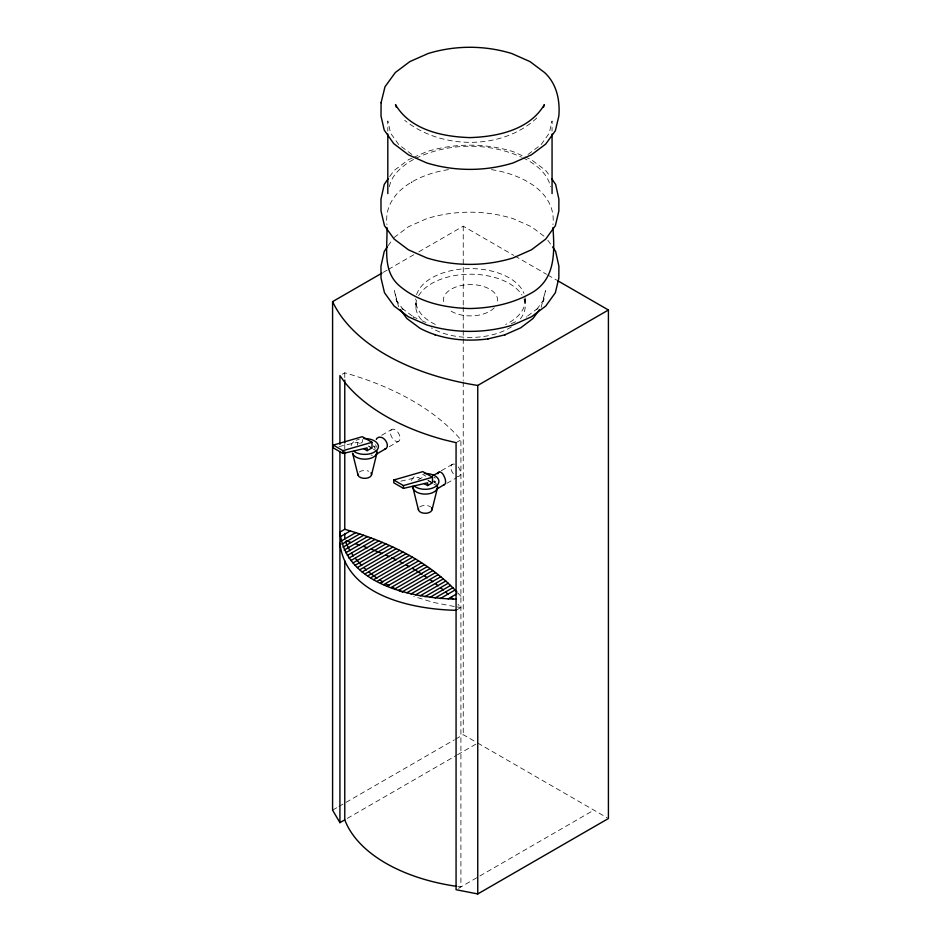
<?xml version="1.0" encoding="UTF-8"?>
<svg xmlns="http://www.w3.org/2000/svg" width="941" height="941" viewBox="0 0 941 941"><rect width="100%" height="100%" fill="white"/><g stroke="black" fill="none" stroke-linecap="round" stroke-linejoin="round"><path stroke-width="0.71" stroke-dasharray="4.71 3.53" d="M389.362 186.777C391.797 173.897 403.618 164.91 414.475 158.911M541.122 307.366L545.498 290.663L542.922 301.943L544.545 298.615L536.829 309.366L537.37 308.742M389.68 176.543L394.103 170.509L408.441 159.735L412.299 158.017M388.08 245.789L392.079 240.214M536.793 118.001C502.212 150.348 441.141 149.772 404.736 120.33M394.103 237.52L408.441 226.746L426.779 218.618C454.774 210.043 485.085 210.043 513.08 218.618L531.43 226.746L544.592 236.65M528.007 154.477L541.051 144.667L549.262 133.222L552.061 120.954L552.061 131.128M537.993 308.178L525.501 317.576L526.666 316.858M383.316 272.325L387.127 270.126M388.398 269.397L413.769 254.752M418.839 251.823L463.243 226.193L513.739 255.34M342.348 374.212L344.771 372.824A253.223 146.196 0 0 1 460.914 439.87L460.914 886.916A152.101 87.819 0 0 1 458.091 886.54M381.658 435.307L391.832 429.437M389.28 446.716L398.666 441.294A6.846 3.952 60 0 0 396.502 430.696A6.846 3.952 60 0 0 390.574 434.107A6.846 3.952 60 0 0 398.666 441.294M456.067 442.67L460.914 439.87M417.969 480.004L422.815 477.216L422.815 474.417L425.873 476.181M441.329 470.7L452.327 464.36M446.893 483.298L456.703 477.628M456.067 610.309L460.914 607.51L458.02 604.334M332.585 810.13L337.654 807.202M338.925 806.472L454.362 739.826M455.632 739.085L463.243 734.698L476.546 742.378M347.3 818.399L456.232 755.505M457.491 754.776L476.487 743.813M458.49 888.316L478.64 876.671M479.91 875.942L593.9 810.13M413.581 157.453L426.779 151.607C454.774 143.032 485.085 143.032 513.08 151.607L523.702 156.312M415.781 158.335C448.387 142.632 488.532 142.173 521.455 157.171M511.328 323.657L517.715 320.822M448.445 169.651C420.38 173.673 383.163 190.8 386.916 224.593M338.983 446.563L357.486 442.282L359.897 443.681M400.89 481.157L417.969 477.216L420.392 478.604M454.291 606.486L433.413 602.428L413.675 596.406M456.938 606.898L460.914 607.51M491.414 169.651C519.491 173.673 556.696 190.8 552.955 224.593M524.996 156.888L531.43 159.735L545.756 170.509L550.179 176.543M522.773 157.759C534.9 163.369 547.65 173.073 550.497 186.777M417.028 318.564L413.193 316.858L414.358 317.576L401.866 308.178M422.144 320.822L425.979 322.528M514.998 256.07L546.556 274.29M547.827 275.019L556.66 280.124M368.566 445.893L372.001 447.881M427.92 480.157L432.495 482.804M368.731 446.481L372.213 448.504M373.377 449.175L375.706 450.516M428.049 480.733L432.707 483.427M433.872 484.097L436.201 485.438M477.757 743.072L607.216 817.811M434.048 477.228L435.295 478.146M411.864 154.477L398.808 144.667L390.597 133.222L387.81 120.954L387.81 131.128M458.02 593.159L460.914 596.335M402.489 308.742L403.03 309.366L395.314 298.615L396.937 301.943L394.361 290.663L398.737 307.366M547.791 240.214L551.779 245.789M375.659 444.634L376.435 447.198M525.043 297.497L525.043 303.084M463.243 226.193L463.243 305.554M463.243 307.025L463.243 329.068M463.243 330.538L463.243 380.505M463.243 381.975L463.243 734.698M415.957 302.967L415.957 308.554M362.32 439.494L362.32 442.282L357.486 445.081L357.486 442.282M344.771 372.824L344.771 378.67M344.771 444.47L344.771 448.857M523.961 298.991A54.754 31.606 0 0 1 520.102 319.199M511.386 326.845A54.754 31.606 0 0 1 431.343 327.915M421.45 319.858A54.754 31.606 0 0 1 416.592 300.308M418.616 295.721A54.754 31.606 0 0 1 469.853 274.207A54.754 31.606 0 0 1 521.961 295.027M525.196 298.862A54.754 31.606 0 0 1 505.658 324.457M435.283 324.433A54.754 31.606 0 0 1 415.804 298.826M416.592 294.721A54.754 31.606 0 0 1 469.347 268.62A54.754 31.606 0 0 1 523.961 293.404M494.284 307.766A27.136 15.668 0 0 1 448.257 309.201M443.458 301.579A27.136 15.668 0 0 1 471.7 284.57A27.136 15.668 0 0 1 497.224 302.955M458.161 466.842A6.846 3.952 60 0 1 460.537 473.793A6.846 3.952 60 0 1 456.985 476.405M453.315 473.723A6.846 3.952 60 0 1 450.939 466.783A6.846 3.952 60 0 1 454.491 464.172M419.71 507.011A6.846 3.952 0 0 1 430.566 506.87M433.966 480.816A6.846 3.952 60 0 1 434.965 482.286M411.629 480.545A13.692 7.904 0 0 1 414.193 476.734M434.248 481.051A13.692 7.904 0 0 1 435.906 482.039M432.519 481.251A12.315 7.116 0 0 1 436.506 484.121M351.134 445.622A13.692 7.904 0 0 1 353.698 441.811M356.168 440.317A13.692 7.904 0 0 1 359.227 439.247M372.307 455.456A6.846 3.952 60 0 1 371.048 454.915M373.471 445.893A6.846 3.952 60 0 1 375.247 448.963M359.215 472.076A6.846 3.952 0 0 1 368.79 471.229M373.765 446.128A13.692 7.904 0 0 1 375.412 447.116M411.864 182.425L411.229 182.06L411.864 182.425"/><path stroke-width="1.41" d="M371.542 474.852L376.988 452.844M432.037 509.775L437.483 487.767M543.51 107.239L544.369 104.627C529.454 130.046 497.248 136.727 469.935 137.609C442.611 136.727 410.405 130.046 395.491 104.627L396.349 107.239M388.08 178.778L384.222 184.483L380.964 199.186L381.023 211.09L384.493 225.722L394.103 239.038L408.441 249.812L426.779 257.94C454.774 266.515 485.085 266.515 513.08 257.94L531.43 249.812L545.756 239.038L555.366 225.722L558.836 211.09L558.895 199.186L555.649 184.483L551.779 178.778M387.28 246.895L384.222 251.494L380.964 266.197L381.023 278.101L384.493 292.722L394.103 306.048L408.441 316.823L426.779 324.951C454.774 333.526 485.085 333.526 513.08 324.951L531.43 316.823L545.756 306.048L555.366 292.722L558.836 278.101L558.895 266.197L555.649 251.494L552.579 246.895M539.487 309.648L533.006 318.505L520.702 327.833L504.588 334.914M436.459 489.32L445.058 484.086A6.74 3.07 68.8 0 0 445.058 478.51L443.634 475.24A7.081 3.235 68.8 0 0 439.741 471.9L433.025 475.499M344.771 560.942L344.771 819.858L339.924 822.657L332.585 810.13L332.585 301.626L382.058 273.066M332.585 301.626A206.173 119.037 0 0 0 477.757 385.445L608.415 310.001L608.415 818.517L477.757 893.95L456.067 889.704L456.067 442.67L444.164 439.812A206.173 119.037 0 0 1 344.876 382.481L339.924 375.612L339.924 444.34M367.155 450.668L372.001 447.881L372.001 442.282L362.32 436.695L333.29 445.081L333.29 447.869L342.959 453.468L367.155 447.881L367.155 450.668L363.532 448.575M376.047 454.35L385.763 448.739A6.81 4.434 52.7 0 0 385.763 440.847A6.94 4.517 52.7 0 0 381.87 437.506L379.035 437.095L376.918 438.306A6.74 4.564 49.4 0 0 376.341 439.435M457.055 592.101C427.273 560.118 386.163 541.287 344.771 529.289L339.924 532.077C345.912 584.726 412.546 598.182 456.067 599.135M427.649 485.591L432.495 482.804L432.495 477.216L422.815 471.629L393.773 480.004L393.773 482.804L403.454 488.391L427.649 482.804L427.649 485.591L424.026 483.498M340.419 536.641L350.275 530.947M340.971 541.169L355.78 532.618M341.995 544.169L359.733 533.923M343.006 547.168L363.626 535.264M344.147 550.085L367.519 536.605M345.712 552.767L371.295 538.005M347.276 555.449L375.012 539.44M348.911 558.095L378.717 540.887M350.958 560.507L382.34 542.381M352.993 562.906L385.881 543.922M355.039 565.318L389.409 545.462M357.462 567.505L392.891 547.039M359.944 569.646L396.255 548.685M362.085 571.999L399.619 550.332M365.096 573.845L402.948 551.991M368.002 575.751L406.136 553.731M370.895 577.668L409.323 555.484M373.8 579.574L412.511 557.225M377.118 581.256L415.534 559.06M380.423 582.926L418.557 560.907M383.728 584.596L421.568 562.753M387.269 586.137L424.45 564.671M390.986 587.572L427.296 566.611M394.714 589.007L430.143 568.552M398.502 590.407L432.884 570.564M402.666 591.583L435.554 572.599M406.83 592.771L438.224 574.645M411.005 593.947L440.811 576.739M415.581 594.888L443.317 578.88M420.227 595.794L445.811 581.02M424.873 596.7L448.234 583.208M429.943 597.359L450.563 585.455M435.13 597.947L452.88 587.702M440.329 598.523L455.138 589.972M448.163 598.852L456.785 593.865M333.29 445.081L342.959 450.668L372.001 442.282M393.773 480.004L403.454 485.591L432.495 477.216M400.372 309.648L406.853 318.505L419.992 328.28C440.694 339.289 464.842 341.983 487.873 338.913L488.203 338.831M443.623 484.909L444.434 484.721M487.873 338.913L505.246 334.761M456.067 610.309C412.546 609.356 345.912 595.912 339.924 543.251M434.624 334.761L435.271 334.914M346.147 540.875L350.275 542.122M355.78 543.792L359.733 545.098M363.626 546.439L367.519 547.78M371.295 549.179L382.34 553.555M399.031 590.525L402.583 592.054M385.881 555.096L389.409 556.637M391.762 557.672L396.255 559.86M399.619 561.506L402.948 563.165M385.81 583.82L389.068 585.525M392.315 587.231L395.573 588.937M406.136 564.918L409.323 566.658M557.919 280.853L608.415 310.001M412.511 568.399L422.097 574.245M376.941 578.186L368.884 572.081M379.893 580.056L382.858 581.938M424.45 575.845L427.296 577.786M430.143 579.727L432.884 581.738M435.554 583.773L438.224 585.82M440.811 587.913L443.317 590.054M445.811 592.195L448.234 594.383M361.65 565.506L355.322 558.401M364.002 567.729L366.355 569.952M451.327 597.37L452.88 598.876M349.958 550.744L345.359 541.734M351.652 553.355L353.334 555.966M436.953 485.003L437.412 485.909A12.315 7.116 0 0 1 425.508 494.096A12.315 7.116 0 0 1 412.981 486.215M413.052 488.073L418.463 509.94M357.98 475.017L352.569 453.15A12.315 7.116 0 0 0 366.614 459.09A12.315 7.116 0 0 0 376.918 450.986M552.955 227.475C554.731 253.658 555.637 281.206 528.63 294.498C510.587 304.166 490.261 308.083 469.935 308.542C444.375 307.895 417.51 302.167 398.031 284.57C382.34 269.608 387.68 246.742 386.916 227.475M552.061 134.034L552.061 193.599M477.757 385.445L477.757 893.95M403.454 485.591L403.454 488.391M387.81 134.034L387.81 193.599M344.771 380.129L344.771 443.011M344.771 451.786L344.771 529.289M344.771 533.476L344.771 539.064M342.959 450.668L342.959 453.468M339.924 451.656L339.924 822.657M456.691 886.34A152.101 87.819 0 0 1 344.771 819.858M424.332 473.511A13.692 7.904 0 0 1 437.765 484.58A13.692 7.904 0 0 1 414.558 486.344M431.496 507.752A6.846 3.952 0 0 1 426.273 513.245A6.846 3.952 0 0 1 418.427 508.916M437.812 473.793A6.81 3.352 66.4 0 1 438.894 472.111M363.838 438.588A13.692 7.904 0 0 1 377.27 449.657A13.692 7.904 0 0 1 354.063 451.421M371.001 472.829A6.846 3.952 0 0 1 365.778 478.322A6.846 3.952 0 0 1 357.933 473.993M385.763 448.739A6.94 4.517 52.7 0 1 384.622 449.128M381.081 102.734L381.023 116.096L384.222 130.07L393.679 143.585L408.441 154.818L426.779 162.946C454.774 171.521 485.085 171.521 513.08 162.946L531.43 154.818L545.756 144.044L555.366 130.717L558.836 116.096C560.189 100.381 556.672 83.584 544.533 72.516L530.006 61.6L511.739 53.519C484.615 45.203 455.244 45.203 428.12 53.519L409.853 61.6L395.326 72.516L384.998 86.772L381.081 102.734"/></g></svg>
